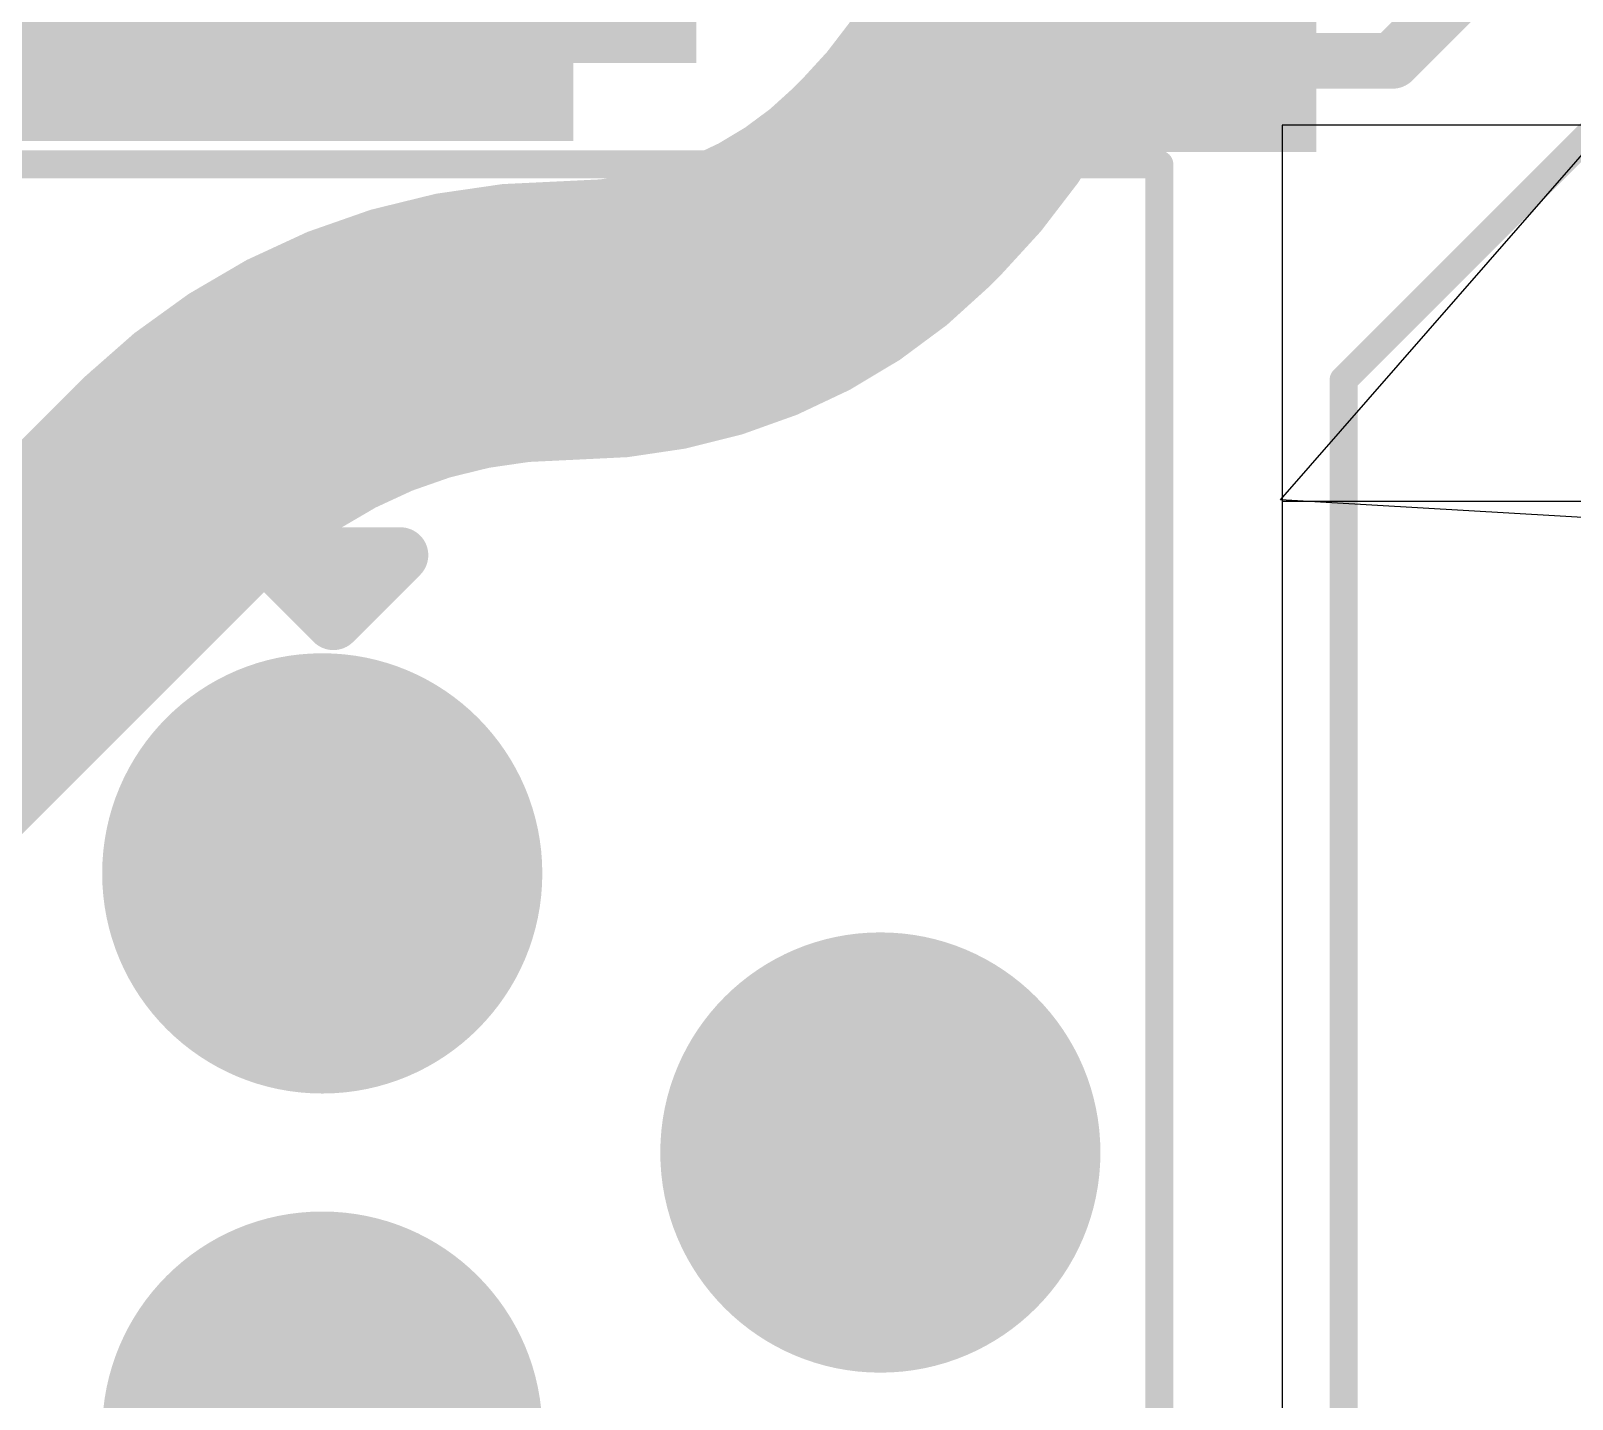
# Model space of a CAD drawing. Header units: millimetres. Extents: x -35.7 to 35.7, y -3.2 to 68.2.
# Drawn here: x -13.77 to -6.76, y 42.48 to 48.71 of the extents above; entities that cross this region are included whole.
import ezdxf

# ---------------------------------------------------------------- set-up
doc = ezdxf.new("R2010")
doc.units = ezdxf.units.MM
for name, color, linetype in [('BottomLayer', 5, 'Continuous'), ('BottomPaste', 16, 'Continuous'), ('BottomSolder', 6, 'Continuous'), ('MultiLayer', 9, 'Continuous'), ('PadHoleLayer', 156, 'Continuous'), ('TopLayer', 1, 'Continuous'), ('TopOverlay', 2, 'Continuous'), ('TopSolder', 216, 'Continuous')]:
    doc.layers.add(name, color=color, linetype=linetype)

# ---------------------------------------------------------------- blocks, each defined once
blk = doc.blocks.new('RES0603_B_46')
at = {"layer": 'BottomLayer'}
for points in [[(-1.143, -0.4445), (-1.143, 0.4445), (-0.3809999999999999, 0.4445), (-0.3809999999999999, -0.4445)], [(0.3809999999999999, -0.4445), (0.3809999999999999, 0.4445), (1.143, 0.4445), (1.143, -0.4445)]]:
    blk.add_hatch(color=5, dxfattribs=at).paths.add_polyline_path(points)
at = {"layer": 'BottomPaste'}
for points in [[(-1.143, -0.4445), (-1.143, 0.4445), (-0.3809999999999999, 0.4445), (-0.3809999999999999, -0.4445)], [(0.3809999999999999, -0.4445), (0.3809999999999999, 0.4445), (1.143, 0.4445), (1.143, -0.4445)]]:
    blk.add_hatch(color=16, dxfattribs=at).paths.add_polyline_path(points)
at = {"layer": 'BottomSolder'}
for points in [[(-1.2446, -0.5460999999999999), (-1.2446, 0.5460999999999999), (-0.2794, 0.5460999999999999), (-0.2794, -0.5460999999999999)], [(0.2794, -0.5460999999999999), (0.2794, 0.5460999999999999), (1.2446, 0.5460999999999999), (1.2446, -0.5460999999999999)]]:
    blk.add_hatch(color=6, dxfattribs=at).paths.add_polyline_path(points)
blk = doc.blocks.new('0855115001_61')
at = {"layer": 'BottomLayer'}
h = blk.add_hatch(color=5, dxfattribs=at)
edge = h.paths.add_edge_path()
edge.add_arc((-3.175, 4.444999999999999), 0.8999982, 0, 360)
h = blk.add_hatch(color=5, dxfattribs=at)
edge = h.paths.add_edge_path()
edge.add_arc((-4.444999999999999, 1.905), 0.8999982, 0, 360)
h = blk.add_hatch(color=5, dxfattribs=at)
edge = h.paths.add_edge_path()
edge.add_arc((-1.905, 1.905), 0.8999982, 0, 360)
at = {"layer": 'BottomSolder'}
h = blk.add_hatch(color=6, dxfattribs=at)
edge = h.paths.add_edge_path()
edge.add_arc((-3.175, 4.444999999999999), 1.0015982, 0, 360)
h = blk.add_hatch(color=6, dxfattribs=at)
edge = h.paths.add_edge_path()
edge.add_arc((-4.444999999999999, 1.905), 1.0015982, 0, 360)
h = blk.add_hatch(color=6, dxfattribs=at)
edge = h.paths.add_edge_path()
edge.add_arc((-1.905, 1.905), 1.0015982, 0, 360)
at = {"layer": 'MultiLayer'}
h = blk.add_hatch(color=9, dxfattribs=at)
edge = h.paths.add_edge_path()
edge.add_arc((-3.175, 4.444999999999999), 0.8999982, 0, 360)
h = blk.add_hatch(color=9, dxfattribs=at)
edge = h.paths.add_edge_path()
edge.add_arc((-4.444999999999999, 1.905), 0.8999982, 0, 360)
h = blk.add_hatch(color=9, dxfattribs=at)
edge = h.paths.add_edge_path()
edge.add_arc((-1.905, 1.905), 0.8999982, 0, 360)
at = {"layer": 'PadHoleLayer'}
h = blk.add_hatch(color=156, dxfattribs=at)
edge = h.paths.add_edge_path()
edge.add_arc((-3.175, 4.444999999999999), 0.499999, 0, 360)
h = blk.add_hatch(color=156, dxfattribs=at)
edge = h.paths.add_edge_path()
edge.add_arc((-4.444999999999999, 1.905), 0.499999, 0, 360)
h = blk.add_hatch(color=156, dxfattribs=at)
edge = h.paths.add_edge_path()
edge.add_arc((-1.905, 1.905), 0.499999, 0, 360)
at = {"layer": 'TopLayer'}
h = blk.add_hatch(color=1, dxfattribs=at)
edge = h.paths.add_edge_path()
edge.add_arc((-3.175, 4.444999999999999), 0.8999982, 0, 360)
h = blk.add_hatch(color=1, dxfattribs=at)
edge = h.paths.add_edge_path()
edge.add_arc((-4.444999999999999, 1.905), 0.8999982, 0, 360)
h = blk.add_hatch(color=1, dxfattribs=at)
edge = h.paths.add_edge_path()
edge.add_arc((-1.905, 1.905), 0.8999982, 0, 360)
at = {"layer": 'TopSolder'}
h = blk.add_hatch(color=216, dxfattribs=at)
edge = h.paths.add_edge_path()
edge.add_arc((-3.175, 4.444999999999999), 1.0015982, 0, 360)
h = blk.add_hatch(color=216, dxfattribs=at)
edge = h.paths.add_edge_path()
edge.add_arc((-4.444999999999999, 1.905), 1.0015982, 0, 360)
h = blk.add_hatch(color=216, dxfattribs=at)
edge = h.paths.add_edge_path()
edge.add_arc((-1.905, 1.905), 1.0015982, 0, 360)
at = {"layer": 'TopOverlay'}
for points, const_width in [([(7.6454, 5.715), (-7.670799999999999, 5.715)], 0.127), ([(-7.670799999999999, -9.448799999999999), (-7.670799999999999, 5.715)], 0.127), ([(-5.588, 1.9558), (-5.8928, 2.2606)], 0.254), ([(-5.8928, 1.651), (-5.8928, 2.2606)], 0.254), ([(-5.8928, 1.651), (-5.588, 1.9558)], 0.254)]:
    blk.add_lwpolyline(points, dxfattribs=dict(at, const_width=const_width))
for points, const_width in [([(-7.70255, 5.715, 1), (-7.63905, 5.715, 1)], 0.0635), ([(-7.70255, 5.715, 1), (-7.63905, 5.715, 1)], 0.0635), ([(-5.9563, 2.2606, 1), (-5.8293, 2.2606, 1)], 0.127), ([(-5.9563, 2.2606, 1), (-5.8293, 2.2606, 1)], 0.127), ([(-5.6515, 1.9558, 1), (-5.5245, 1.9558, 1)], 0.127), ([(-5.6515, 1.9558, 1), (-5.5245, 1.9558, 1)], 0.127), ([(-5.9563, 1.651, 1), (-5.8293, 1.651, 1)], 0.127), ([(-5.9563, 1.651, 1), (-5.8293, 1.651, 1)], 0.127)]:
    blk.add_lwpolyline(points, format="xyb", close=True, dxfattribs=dict(at, const_width=const_width))
blk = doc.blocks.new('CAP_0603_B_118')
at = {"layer": 'BottomLayer'}
for points in [[(-1.143, -0.4445), (-1.143, 0.4445), (-0.3810000000000001, 0.4445), (-0.3809999999999999, -0.4445)], [(0.3810000000000001, -0.4445), (0.3809999999999999, 0.4445), (1.143, 0.4445), (1.143, -0.4445)]]:
    blk.add_hatch(color=5, dxfattribs=at).paths.add_polyline_path(points)
at = {"layer": 'BottomPaste'}
for points in [[(-1.143, -0.4445), (-1.143, 0.4445), (-0.3810000000000001, 0.4445), (-0.3809999999999999, -0.4445)], [(0.3810000000000001, -0.4445), (0.3809999999999999, 0.4445), (1.143, 0.4445), (1.143, -0.4445)]]:
    blk.add_hatch(color=16, dxfattribs=at).paths.add_polyline_path(points)
at = {"layer": 'BottomSolder'}
for points in [[(-1.20299988, -0.50449988), (-1.20299988, 0.5044998799999999), (-0.3210001200000001, 0.50449988), (-0.3210001199999999, -0.5044998799999999)], [(0.3210001200000001, -0.50449988), (0.3210001199999999, 0.5044998799999999), (1.20299988, 0.50449988), (1.20299988, -0.5044998799999999)]]:
    blk.add_hatch(color=6, dxfattribs=at).paths.add_polyline_path(points)
blk = doc.blocks.new('2158_138')
at = {"layer": 'TopOverlay', "const_width": 0.127}
for points in [[(-5.334, -4.064), (-6.7564, -2.6416)], [(7.899399999999999, -4.064), (-5.334, -4.064)]]:
    blk.add_lwpolyline(points, dxfattribs=at)
at = {"layer": 'TopOverlay', "const_width": 0.0635}
blk.add_lwpolyline([(-5.365749999999999, -4.064, 1), (-5.30225, -4.064, 1)], format="xyb", close=True, dxfattribs=at)
blk.add_lwpolyline([(-5.365749999999999, -4.064, 1), (-5.30225, -4.064, 1)], format="xyb", close=True, dxfattribs=at)

msp = doc.modelspace()

# ---------------------------------------------------------------- hatches: boundary and pattern name
at = {"layer": 'BottomLayer'}
for points in [[(-12.69275592, 48.2092), (-11.303, 48.2092), (-11.303, 52.89223355999999), (-12.69275592, 52.89223355999999)], [(-14.03895592, 48.2092), (-11.5316, 48.2092), (-11.5316, 51.05399999999999), (-14.03895592, 51.05399999999999)]]:
    msp.add_hatch(color=5, dxfattribs=at).paths.add_polyline_path(points)
h = msp.add_hatch(color=5, dxfattribs=at)
edge = h.paths.add_edge_path()
edge.add_arc((-12.3698, 48.92039999999999), 0.2999994, 0, 360)
h = msp.add_hatch(color=5, dxfattribs=at)
edge = h.paths.add_edge_path()
edge.add_arc((-11.6586, 48.92039999999999), 0.2999994, 0, 360)
at = {"layer": 'TopLayer'}
msp.add_hatch(color=1, dxfattribs=at).paths.add_polyline_path([(-12.8524, 48.5648), (-10.7442, 48.5648), (-10.7442, 51.3334), (-12.8524, 51.3334)])
h = msp.add_hatch(color=1, dxfattribs=at)
edge = h.paths.add_edge_path()
edge.add_arc((-12.3698, 48.92039999999999), 0.2999994, 0, 360)
h = msp.add_hatch(color=1, dxfattribs=at)
edge = h.paths.add_edge_path()
edge.add_arc((-11.6586, 48.92039999999999), 0.2999994, 0, 360)

# ---------------------------------------------------------------- linework, layer by layer
at = {"layer": 'BottomLayer'}
for p, q in [((-8.08454314, 46.57625686), (-6.30439938, 48.61559999999999)), ((1.7272, 46.00407614), (-8.08454314, 46.57625686)), ((-8.0772, 46.56891626), (-8.0772, 42.1386)), ((-0.8382, 46.56891626), (-8.0772, 46.56891626))]:
    msp.add_line(p, q, dxfattribs=at)
for points, const_width in [([(-7.57465592, 48.57423609999999), (-7.302157099999999, 48.84673492)], 0.254), ([(-8.40015592, 48.57423609999999), (-7.57465592, 48.57423609999999)], 0.254), ([(-16.22325178, 43.54294821999999), (-14.1986, 45.5676)], 1.27)]:
    msp.add_lwpolyline(points, dxfattribs=dict(at, const_width=const_width))
for points, const_width in [([(-8.463655919999999, 48.57423609999999, 1), (-8.336655919999998, 48.57423609999999, 1)], 0.127), ([(-7.63815592, 48.57423609999999, 1), (-7.511155919999999, 48.57423609999999, 1)], 0.127), ([(-7.63815592, 48.57423609999999, 1), (-7.511155919999999, 48.57423609999999, 1)], 0.127), ([(-14.5161, 45.5676, 1), (-13.8811, 45.5676, 1)], 0.635)]:
    msp.add_lwpolyline(points, format="xyb", close=True, dxfattribs=dict(at, const_width=const_width))
at = {"layer": 'TopLayer'}
for p, q in [((0.2794, 48.28191512), (-8.07720254, 48.28191512)), ((-8.07720254, 48.28191512), (-8.07720254, 42.1132))]:
    msp.add_line(p, q, dxfattribs=at)
at = {"layer": 'TopLayer', "const_width": 1.27}
for points in [[(-9.067799999999998, 49.83903163999999, -0.198912367379658), (-9.81174822, 48.04297986)], [(-9.8551619, 47.99956618, -0.1987617121899226), (-11.32134642, 47.39275001999999)], [(-9.854311, 48.00041454, -0.0001449253957089913), (-9.8551619, 47.99956618)], [(-13.08897052, 46.67678498, -0.1948340842460272), (-11.32134642, 47.39275001999999)], [(-13.1173982, 46.6488018, -0.003926126460165886), (-13.08897052, 46.67678498)]]:
    msp.add_lwpolyline(points, format="xyb", dxfattribs=at)
at = {"layer": 'TopLayer', "const_width": 0.635}
for points in [[(-10.1726619, 47.99956618, 1), (-9.5376619, 47.99956618, 1)], [(-10.1726619, 47.99956618, 1), (-9.5376619, 47.99956618, 1)], [(-10.17181354, 48.00041454, 1), (-9.536813539999999, 48.00041454, 1)], [(-10.171811, 48.00041454, 1), (-9.536811, 48.00041454, 1)], [(-10.12924822, 48.04297986, 1), (-9.49424822, 48.04297986, 1)], [(-10.12924822, 48.04297986, 1), (-9.49424822, 48.04297986, 1)], [(-11.63884642, 47.39275001999999, 1), (-11.00384642, 47.39275001999999, 1)], [(-11.63884642, 47.39275001999999, 1), (-11.00384642, 47.39275001999999, 1)], [(-13.4348982, 46.6488018, 1), (-12.7998982, 46.6488018, 1)], [(-13.4348982, 46.6488018, 1), (-12.7998982, 46.6488018, 1)], [(-13.40647052, 46.67678498, 1), (-12.77147052, 46.67678498, 1)], [(-13.40647052, 46.67678498, 1), (-12.77147052, 46.67678498, 1)], [(-14.5161, 45.5676, 1), (-13.8811, 45.5676, 1)]]:
    msp.add_lwpolyline(points, format="xyb", close=True, dxfattribs=at)
at = {"layer": 'TopLayer', "const_width": 1.27}
for points in [[(-9.85431354, 48.00041454), (-9.81174822, 48.04297986)], [(-14.1986, 45.5676), (-13.1173982, 46.6488018)]]:
    msp.add_lwpolyline(points, dxfattribs=at)

# ---------------------------------------------------------------- block references
at = {"rotation": 270}
for name, p in [('CAP_0603_B_118', (-8.425555919999999, 49.3616361)), ('2158_138', (-3.7338, 41.78819938)), ('0855115001_61', (-14.351, 40.43179874))]:
    msp.add_blockref(name, p, dxfattribs=at)
msp.add_blockref('RES0603_B_46', (-14.03895592, 49.1998))

doc.saveas('drawing.dxf')
